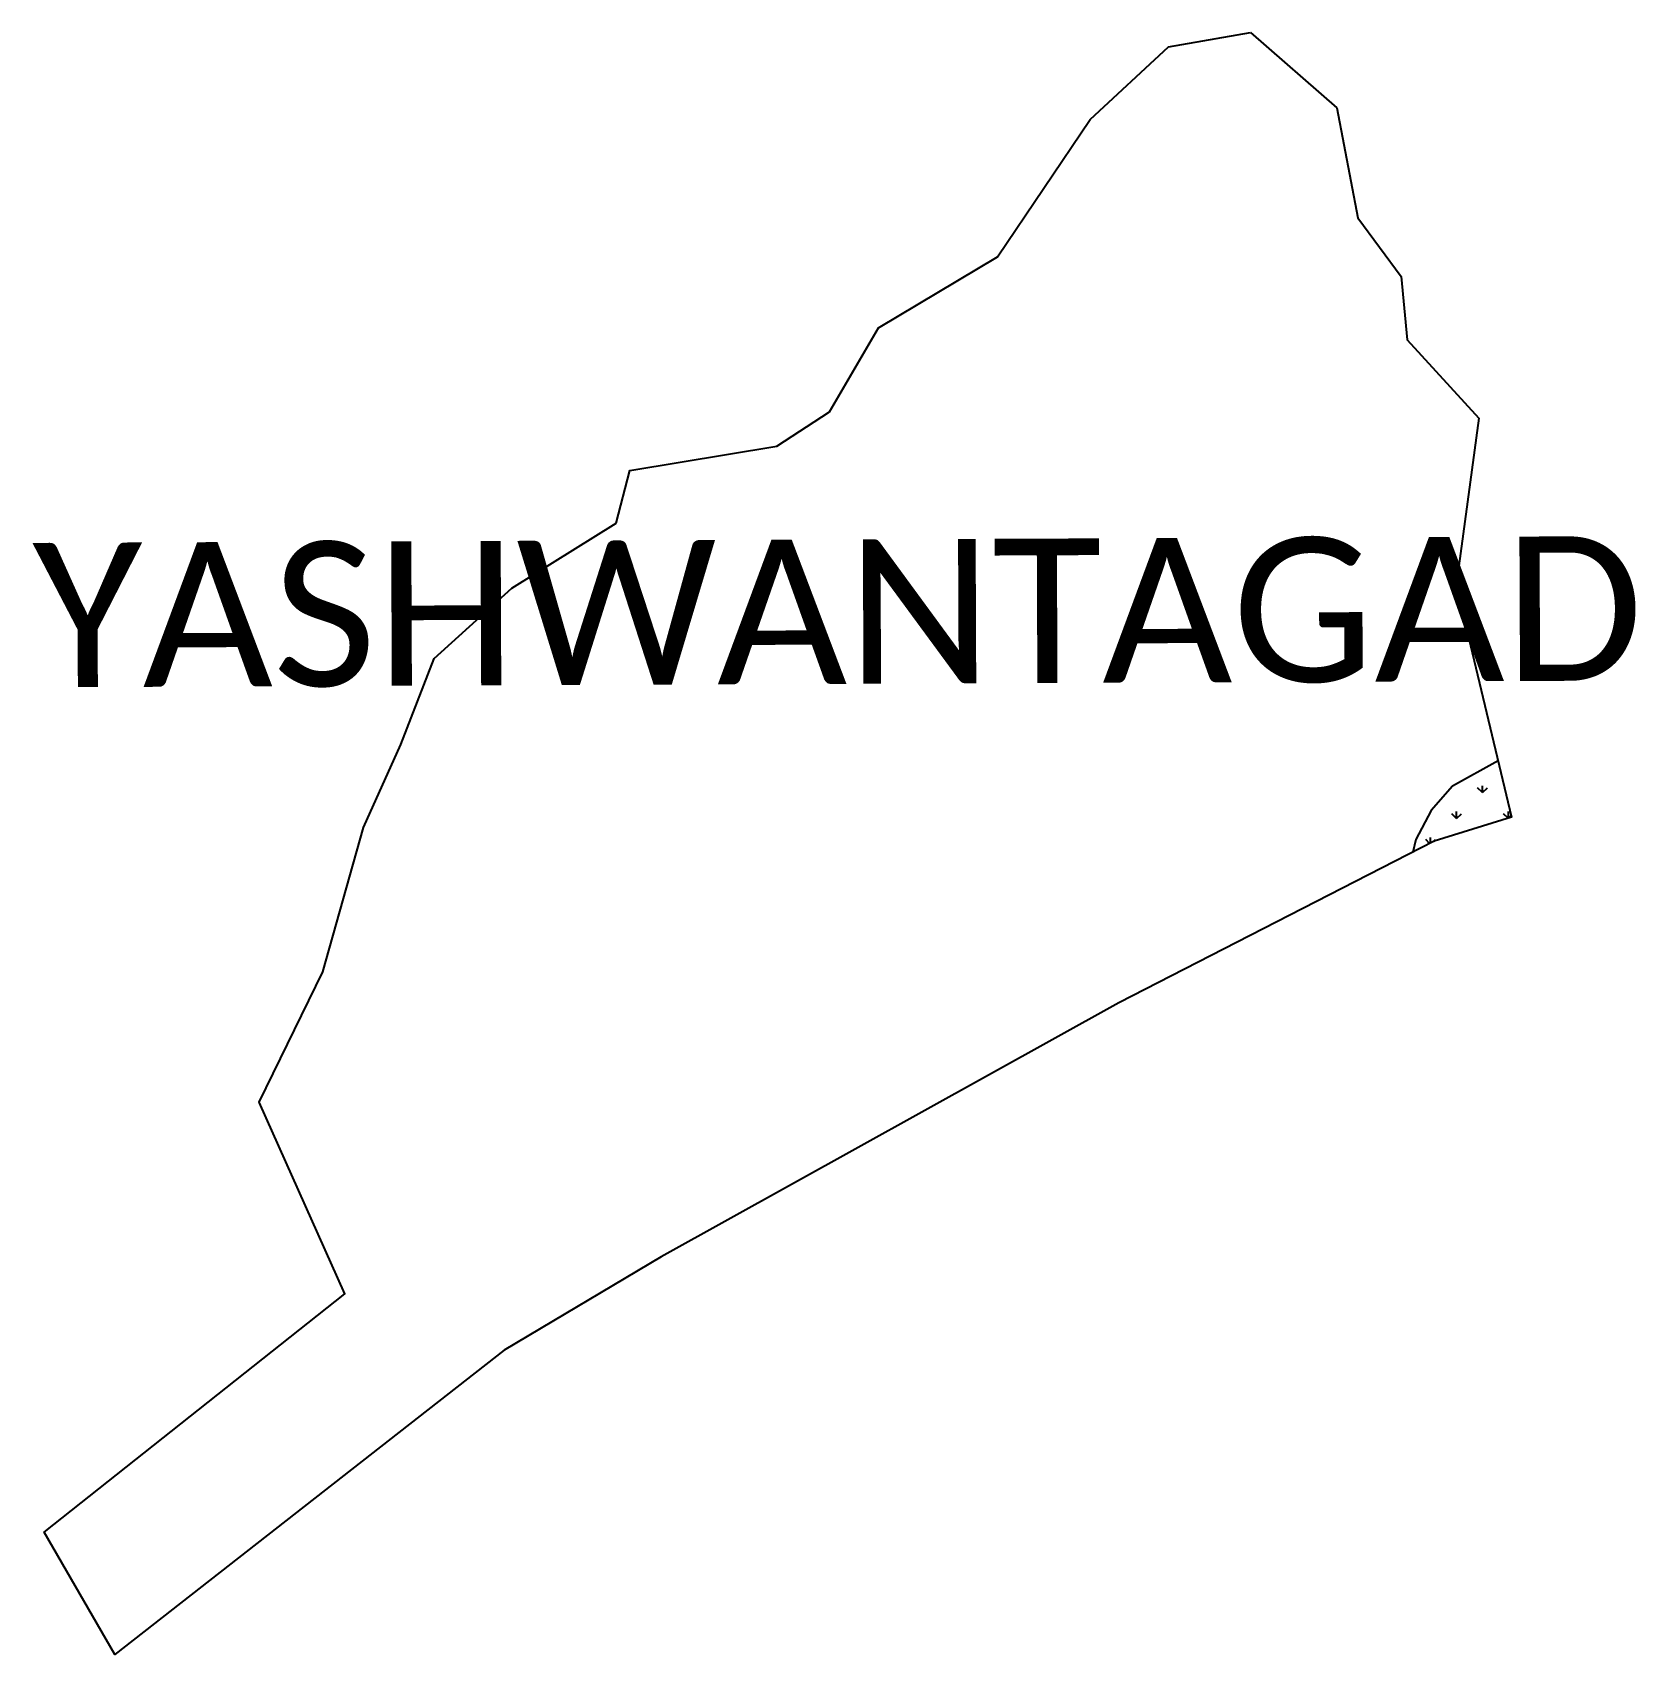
# Model space of a CAD drawing. Header units: metres. Extents: x 324225 to 325335, y 1838667 to 1839791.
import ezdxf

# ---------------------------------------------------------------- set-up
doc = ezdxf.new("R2010")
doc.units = ezdxf.units.M
doc.layers.add('MANGROOVE BUFFER ZONE', color=120, linetype='Continuous')
doc.layers.add('VILLAGE NAME', color=250, linetype='Continuous')
doc.styles.get("Standard").update_dxf_attribs({"font": 'simplex.shx'})

msp = doc.modelspace()

# ---------------------------------------------------------------- hatches: boundary and pattern name
at = {"layer": 'MANGROOVE BUFFER ZONE'}
h = msp.add_hatch(dxfattribs=at)
h.set_pattern_fill('GRASS', color=256)
h.paths.add_polyline_path([(325239.8, 1839286.2), (325208.1, 1839268.6), (325193.5, 1839251.9), (325182.7, 1839231.7), (325180.8, 1839223), (325195.5, 1839230.6), (325249.1, 1839247.2)])

# ---------------------------------------------------------------- linework, layer by layer
at = {"color": 3, "flags": 128}
for points in [[(325068.3, 1839790.5), (325128, 1839738.3), (325142.7, 1839662.2), (325172.7, 1839621.5), (325176.8, 1839577.8), (325226.5, 1839523.4), (325210.8, 1839407.7), (325249.1, 1839247.2), (325195.5, 1839230.6), (324977.1, 1839118.7), (324660.2, 1838942.9), (324551.6, 1838878.2), (324282.1, 1838667.5), (324233.1, 1838752.1), (324441.2, 1838917.1), (324382, 1839049.8), (324426.1, 1839140.1), (324454.3, 1839240.1), (324480.1, 1839297.6), (324503.1, 1839357.1), (324557, 1839405.7), (324629.1, 1839450.8), (324638.6, 1839487.2), (324740.4, 1839504.1), (324776.9, 1839527.9), (324810.8, 1839586), (324893.2, 1839635.1), (324957.3, 1839730.3), (325011.5, 1839780.6)], [(325011.5, 1839780.6), (325068.3, 1839790.5)]]:
    msp.add_lwpolyline(points, dxfattribs=at)
at = {"layer": 'MANGROOVE BUFFER ZONE', "flags": 128}
msp.add_lwpolyline([(325239.8, 1839286.2), (325208.1, 1839268.6), (325193.5, 1839251.9), (325182.7, 1839231.7), (325180.8, 1839223)], dxfattribs=at)

# ---------------------------------------------------------------- texts
at = {"layer": 'VILLAGE NAME', "insert": (324225, 1839437.1), "char_height": 100, "attachment_point": 1, "rotation": 0.2435}
msp.add_mtext_dynamic_manual_height_columns('{\\fCalibri|b0|i0|c0|p34;YASHWANTAGAD}', width=1643.097, gutter_width=779.9, heights=[0], dxfattribs=at)

doc.saveas('drawing.dxf')
